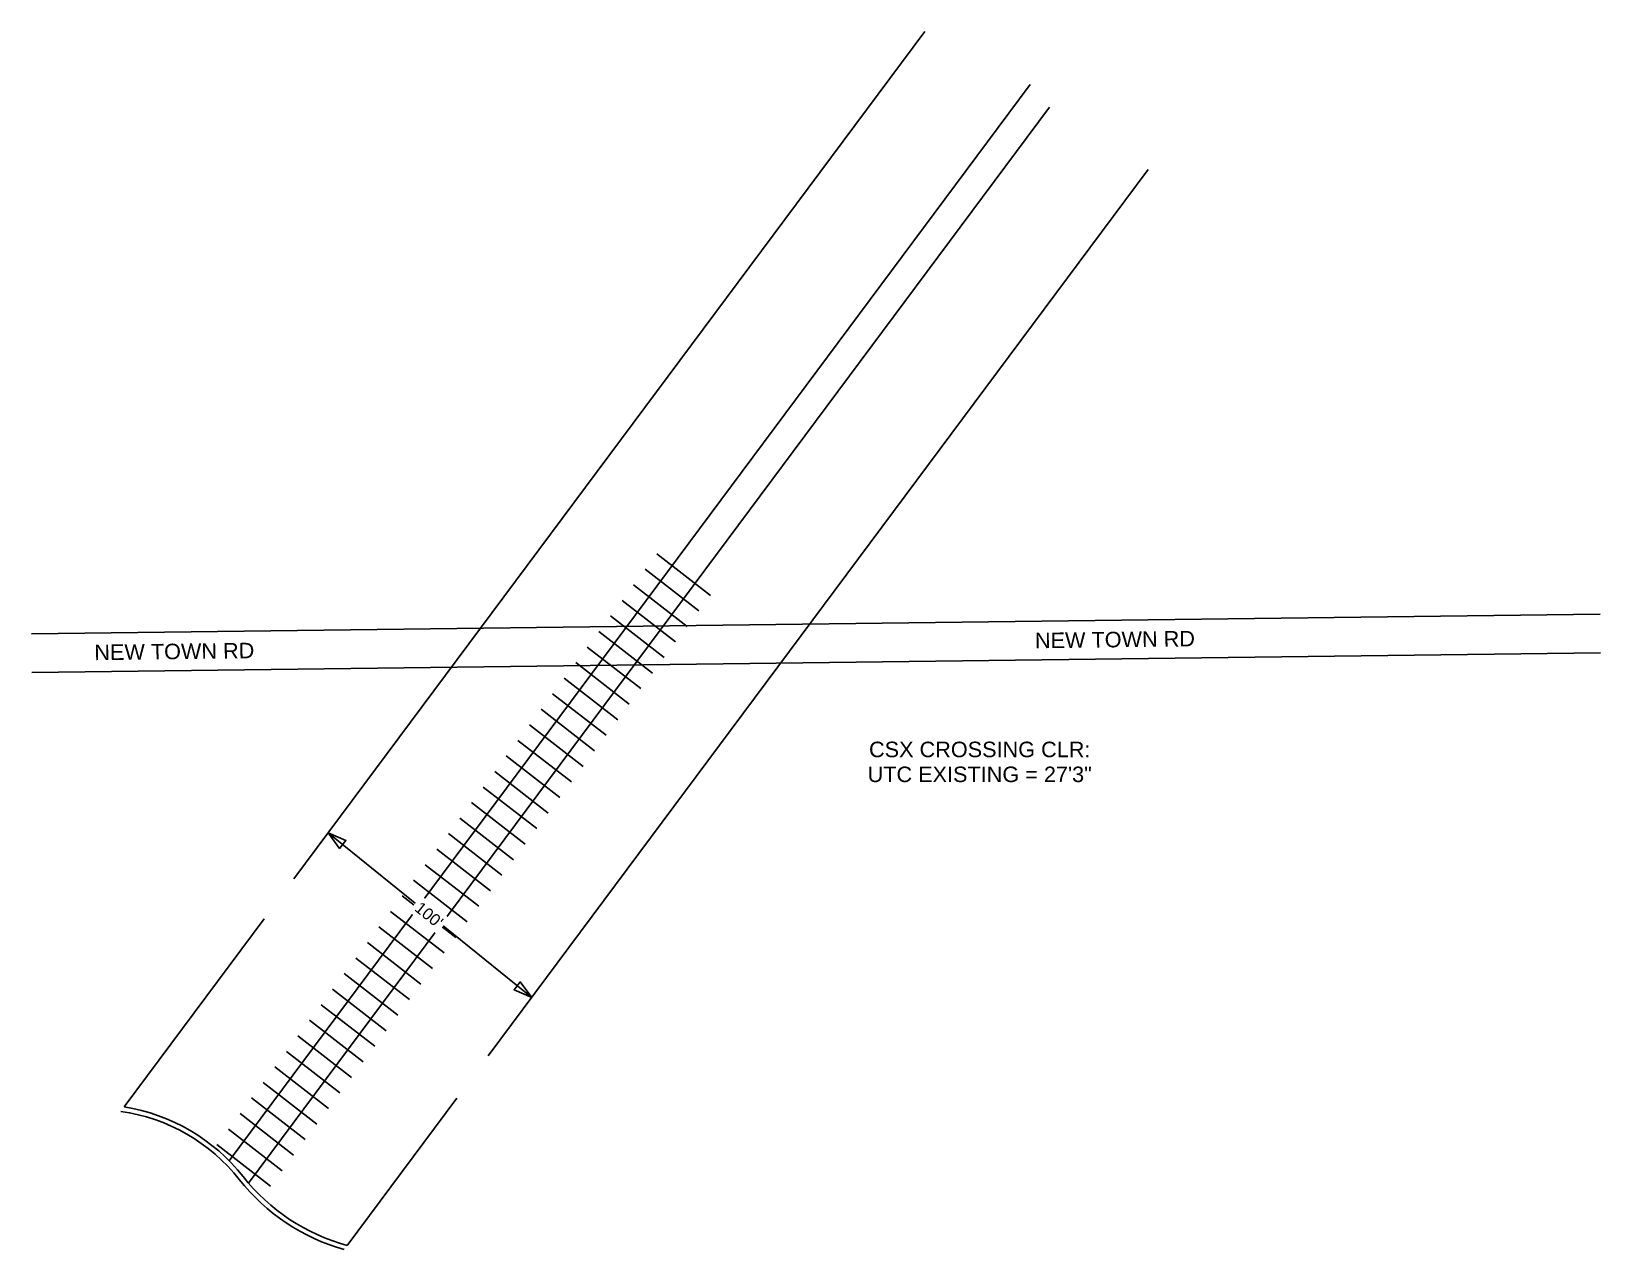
# Model space of a CAD drawing. Header units: inches. Extents: x 29 to 22121, y 36 to 12095.
# Drawn here: x 8065 to 8875, y 3359 to 3988 of the extents above; entities that cross this region are included whole.
import ezdxf
from ezdxf.enums import TextEntityAlignment as Align

# ---------------------------------------------------------------- set-up
doc = ezdxf.new("R2010")
doc.units = ezdxf.units.IN
doc.header["$MEASUREMENT"] = 0
doc.set_wipeout_variables(frame=1)
for name, color, linetype in [('B-PAVEMT', 7, 'Continuous'), ('Integrity Notes', 1, 'Continuous'), ('Integrity Permits', 3, 'Continuous'), ('ROADS', 252, 'Continuous')]:
    doc.layers.add(name, color=color, linetype=linetype)
doc.styles.get("Standard").update_dxf_attribs({"font": 'arial.ttf'})

# ---------------------------------------------------------------- blocks, each defined once
blk = doc.blocks.new('TextBlock')
blk.add_attdef('TEXT', text='', height=8).set_placement((0, 0), align=Align.MIDDLE_CENTER)
blk = doc.blocks.new('RR-CLR')
for tag, p in [('TEXT_1', (0, 0)), ('TEXT_2', (0, -12.85))]:
    blk.add_attdef(tag, text='', height=8).set_placement(p, align=Align.MIDDLE_CENTER)

msp = doc.modelspace()

# ---------------------------------------------------------------- linework, layer by layer
at = {"layer": 'B-PAVEMT', "flags": 128}
for points in [[(8065.19, 3676.95), (8874.7, 3687.18)], [(8065.45, 3656.95), (8874.96, 3667.18)]]:
    msp.add_lwpolyline(points, dxfattribs=at)
at = {"layer": 'Integrity Notes', "flags": 128}
for points in [[(8415.56, 3696.82), (8387.9, 3718.27)], [(8415.56, 3696.82), (8387.9, 3718.27)], [(8409.59, 3688.79), (8381.92, 3710.25)], [(8403.61, 3680.77), (8375.95, 3702.23)], [(8397.64, 3672.75), (8369.98, 3694.2)], [(8391.67, 3664.73), (8364.01, 3686.18)], [(8385.69, 3656.7), (8358.03, 3678.16)], [(8379.72, 3648.68), (8352.06, 3670.14)], [(8373.75, 3640.66), (8346.09, 3662.11)], [(8367.77, 3632.64), (8340.11, 3654.09)], [(8361.8, 3624.61), (8334.14, 3646.07)], [(8361.8, 3624.61), (8334.14, 3646.07)], [(8355.83, 3616.59), (8328.17, 3638.05)], [(8349.85, 3608.57), (8322.19, 3630.02)], [(8343.88, 3600.55), (8316.22, 3622)], [(8337.91, 3592.52), (8310.25, 3613.98)], [(8331.93, 3584.5), (8304.27, 3605.96)], [(8325.96, 3576.48), (8298.3, 3597.93)], [(8319.99, 3568.46), (8292.33, 3589.91)], [(8314.02, 3560.43), (8286.35, 3581.89)], [(8308.04, 3552.41), (8280.38, 3573.87)], [(8308.04, 3552.41), (8280.38, 3573.87)], [(8302.07, 3544.39), (8274.41, 3565.84)], [(8296.1, 3536.37), (8268.43, 3557.82)], [(8290.12, 3528.34), (8262.46, 3549.8)], [(8284.15, 3520.32), (8256.49, 3541.78)], [(8278.18, 3512.3), (8250.51, 3533.75)], [(8272.2, 3504.28), (8244.54, 3525.73)], [(8266.23, 3496.25), (8238.57, 3517.71)], [(8260.26, 3488.23), (8232.6, 3509.69)], [(8254.28, 3480.21), (8226.62, 3501.66)], [(8254.28, 3480.21), (8226.62, 3501.66)], [(8248.31, 3472.19), (8220.65, 3493.64)], [(8242.34, 3464.16), (8214.68, 3485.62)], [(8236.36, 3456.14), (8208.7, 3477.6)], [(8230.39, 3448.12), (8202.73, 3469.57)], [(8224.42, 3440.1), (8196.76, 3461.55)], [(8218.44, 3432.07), (8190.78, 3453.53)], [(8212.47, 3424.05), (8184.81, 3445.51)], [(8206.5, 3416.03), (8178.84, 3437.49)], [(8200.52, 3408.01), (8172.86, 3429.46)], [(8200.52, 3408.01), (8172.86, 3429.46)], [(8194.55, 3399.98), (8166.89, 3421.44)], [(8188.58, 3391.96), (8160.92, 3413.42)]]:
    msp.add_lwpolyline(points, dxfattribs=at)
for points in [[(8111.35, 3430.57, -0.193281), (8172.5, 3395.37, 0.157618), (8226.56, 3359.25, 0.124294)], [(8113.04, 3432.84, -0.189648), (8174.46, 3396.92, 0.159978), (8228.16, 3361.4, 0.124286)]]:
    msp.add_lwpolyline(points, format="xyb", dxfattribs=at)
at = {"layer": 'Integrity Permits'}
msp.add_line((8323.47, 3489.4), (8218.37, 3574.3), dxfattribs=at)
at = {"layer": 'Integrity Permits', "flags": 128}
for points in [[(8218.37, 3574.3), (8224.26, 3566.22), (8227.51, 3570.25)], [(8323.47, 3489.4), (8317.45, 3497.39), (8314.26, 3493.32)]]:
    msp.add_lwpolyline(points, close=True, dxfattribs=at)
at = {"layer": 'ROADS', "flags": 128}
for points in [[(8526.24, 3987.79), (8200.65, 3550.5)], [(8580.59, 3960.32), (8167.21, 3405.13)], [(8590.63, 3948.69), (8177.27, 3393.52)], [(8641.44, 3916.47), (8300.99, 3459.21)], [(8185.26, 3529.83), (8113.04, 3432.84)], [(8284.69, 3437.33), (8228.16, 3361.4)]]:
    msp.add_lwpolyline(points, dxfattribs=at)

# ---------------------------------------------------------------- block references
at = {"layer": 'Integrity Notes', "rotation": 0.724408028305579}
for p in [(8624.34, 3674.01), (8138.95, 3667.88)]:
    msp.add_blockref('TextBlock', p, dxfattribs=at).add_auto_attribs({'TEXT': 'NEW TOWN RD'})
at = {"layer": 'Integrity Notes'}
msp.add_blockref('RR-CLR', (8554.56, 3617.32), dxfattribs=at).add_auto_attribs({'TEXT_1': 'CSX CROSSING CLR:', 'TEXT_2': 'UTC EXISTING = 27\'3"'})

# ---------------------------------------------------------------- next in the draw order: wipeouts: each hides what was drawn before it
msp.add_wipeout([(8259.97, 3533.76), (8274.34, 3522.15), (8280.83, 3530.18), (8266.45, 3541.79)]).dxf.layer = 'Integrity Permits'

# ---------------------------------------------------------------- next in the draw order: block references
at = {"layer": 'Integrity Permits'}
ref = msp.add_blockref('TextBlock', (8270.4, 3531.97), dxfattribs=dict(at, rotation=321))
ref.add_attrib('TEXT', "100'", dxfattribs={"layer": '0', "height": 6, "rotation": 321}).set_placement((8270.4, 3531.97), align=Align.MIDDLE_CENTER)

doc.saveas('drawing.dxf')
